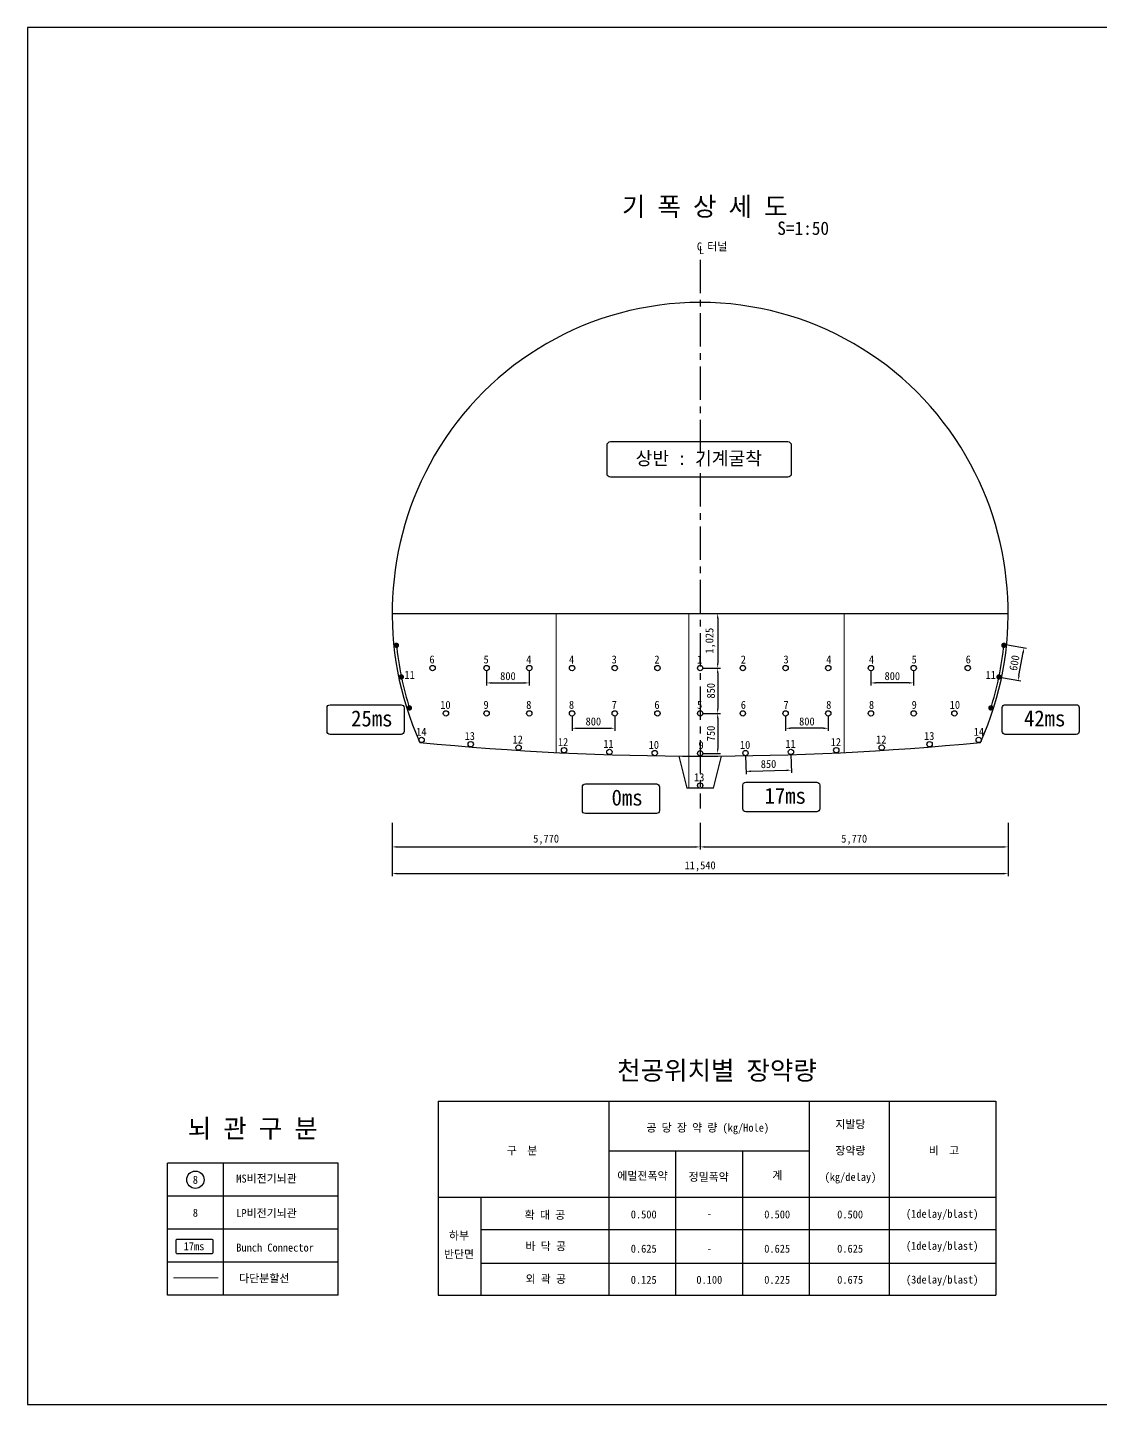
# Model space of a CAD drawing. Header units: millimetres. Extents: x 1250 to 41050, y 2900 to 31259.
# Drawn here: x 1250 to 21348, y 2900 to 28700 of the extents above; entities that cross this region are included whole.
import ezdxf
from ezdxf.enums import TextEntityAlignment as Align

# ---------------------------------------------------------------- set-up
doc = ezdxf.new("R2010")
doc.units = ezdxf.units.MM
doc.header["$LTSCALE"] = 500
doc.header["$PDMODE"] = 1
doc.linetypes.add('A-CENTR01', pattern=[2, 1.25, -0.25, 0.25, -0.25])
doc.linetypes.add('A-DASHD01', pattern=[0.75, 0.5, -0.25])
for name, color, linetype in [('CS-BLST', 4, 'Continuous'), ('CS-BLST-HIDL', 2, 'A-DASHD01'), ('CS-BLST-LIN3', 2, 'Continuous'), ('CS-BLST-TEX1', 6, 'Continuous'), ('CS-BLST-TEX2', 3, 'Continuous'), ('CS-CNTL', 1, 'A-CENTR01'), ('CS-DIMS', 1, 'Continuous'), ('CS-EXCV', 3, 'E-DIGLN01'), ('CS-TABL', 3, 'Continuous'), ('CS-TABL-LIN1', 4, 'Continuous'), ('CS-TABL-LIN2', 1, 'Continuous'), ('CS-TABL-TEX1', 6, 'Continuous'), ('CS-TABL-TEX2', 3, 'Continuous'), ('CS-TEX1', 6, 'Continuous'), ('CS-TEXT', 3, 'Continuous'), ('CX-PAPR', 2, 'Continuous')]:
    doc.layers.add(name, color=color, linetype=linetype)
doc.styles.get("Standard").update_dxf_attribs({"font": ''})
doc.styles.add('굴림체', font='')
doc.styles.get('Standard').set_extended_font_data('GulimChe')
doc.styles.get('굴림체').set_extended_font_data('GulimChe')
doc.linetypes.add('E-DIGLN01', pattern='A,0.9,-0.2,[19,kscals.shx,S=0.1,R=180,X=0,Y=0],0.9', length=2)
doc.dimstyles.new('DIM01-50', dxfattribs={"dimscale": 50, "dimtxt": 3, "dimasz": 1.8, "dimexe": 1, "dimexo": 1, "dimgap": 1, "dimtad": 1, "dimdec": 0, "dimzin": 9, "dimdsep": 46, "dimlunit": 6, "dimtxsty": '굴림체', "dimcen": 2.5, "dimclrt": 3, "dimadec": 4, "dimazin": 0, "dimtfac": 1, "dimtdec": 0, "dimtmove": 2, "dimatfit": 3, "dimfxl": 0, "dimtolj": 1, "dimtzin": 0, "dimarcsym": 0})

# ---------------------------------------------------------------- blocks, each defined once
blk = doc.blocks.new('*D4')
at = {"layer": 'CS-DIMS', "color": 0, "lineweight": -2, "transparency": 16777216}
for p, q in [((8079, 13797), (8079, 13297)), ((13849, 13797), (13849, 13297)), ((8169, 13347), (13759, 13347))]:
    blk.add_line(p, q, dxfattribs=at)
at = {"layer": 'CS-DIMS', "color": 0, "transparency": 16777216}
for points in [[(8169, 13362), (8169, 13332), (8079, 13347)], [(13759, 13362), (13759, 13332), (13849, 13347)]]:
    blk.add_solid(points, dxfattribs=at)
at = {"layer": 'Defpoints', "color": 0, "transparency": 16777216}
for p in [(8079, 13847), (13849, 13847), (13849, 13347)]:
    blk.add_point(p, dxfattribs=at)
at = {"layer": 'CS-DIMS', "color": 3, "transparency": 16777216, "insert": (10964, 13483), "char_height": 150, "attachment_point": 5, "style": '굴림체'}
blk.add_mtext('\\A1;5,770', dxfattribs=at)
blk = doc.blocks.new('*D5')
at = {"layer": 'CS-DIMS', "color": 0, "lineweight": -2, "transparency": 16777216}
for p, q in [((13849, 13797), (13849, 13297)), ((19620, 13797), (19620, 13297)), ((13939, 13347), (19530, 13347))]:
    blk.add_line(p, q, dxfattribs=at)
at = {"layer": 'CS-DIMS', "color": 0, "transparency": 16777216}
for points in [[(13939, 13362), (13939, 13332), (13849, 13347)], [(19530, 13362), (19530, 13332), (19620, 13347)]]:
    blk.add_solid(points, dxfattribs=at)
at = {"layer": 'Defpoints', "color": 0, "transparency": 16777216}
for p in [(13849, 13847), (19620, 13847), (19620, 13347)]:
    blk.add_point(p, dxfattribs=at)
at = {"layer": 'CS-DIMS', "color": 3, "transparency": 16777216, "insert": (16735, 13483), "char_height": 150, "attachment_point": 5, "style": '굴림체'}
blk.add_mtext('\\A1;5,770', dxfattribs=at)
blk = doc.blocks.new('*D6')
at = {"layer": 'CS-DIMS', "color": 0, "lineweight": -2, "transparency": 16777216}
for p, q in [((8079, 13297), (8079, 12797)), ((19620, 13297), (19620, 12797)), ((8169, 12847), (19530, 12847))]:
    blk.add_line(p, q, dxfattribs=at)
at = {"layer": 'CS-DIMS', "color": 0, "transparency": 16777216}
for points in [[(8169, 12862), (8169, 12832), (8079, 12847)], [(19530, 12862), (19530, 12832), (19620, 12847)]]:
    blk.add_solid(points, dxfattribs=at)
at = {"layer": 'Defpoints', "color": 0, "transparency": 16777216}
for p in [(8079, 13347), (19620, 13347), (19620, 12847)]:
    blk.add_point(p, dxfattribs=at)
at = {"layer": 'CS-DIMS', "color": 3, "transparency": 16777216, "insert": (13849, 12983), "char_height": 150, "attachment_point": 5, "style": '굴림체'}
blk.add_mtext('\\A1;11,540', dxfattribs=at)
blk = doc.blocks.new('*D7')
at = {"layer": 'CS-DIMS', "color": 0, "lineweight": -2, "transparency": 16777216}
for p, q in [((19606, 17133), (19965, 17068)), ((19822, 16556), (19900, 16989)), ((19496, 16523), (19855, 16458))]:
    blk.add_line(p, q, dxfattribs=at)
at = {"layer": 'CS-DIMS', "color": 0, "transparency": 16777216}
for points in [[(19885, 16991), (19915, 16986), (19916, 17077)], [(19807, 16558), (19837, 16553), (19806, 16467)]]:
    blk.add_solid(points, dxfattribs=at)
at = {"layer": 'Defpoints', "color": 0, "transparency": 16777216}
for p in [(19557, 17142), (19916, 17077), (19447, 16532)]:
    blk.add_point(p, dxfattribs=at)
at = {"layer": 'CS-DIMS', "color": 3, "transparency": 16777216, "insert": (19736, 16795), "char_height": 150, "attachment_point": 5, "rotation": 79.7842, "style": '굴림체'}
blk.add_mtext('\\A1;600', dxfattribs=at)
blk = doc.blocks.new('*D8')
at = {"layer": 'CS-DIMS', "color": 0, "lineweight": -2, "transparency": 16777216}
for p, q in [((14701, 15056), (14710, 14713)), ((15551, 15078), (15560, 14735)), ((14798, 14765), (15468, 14782))]:
    blk.add_line(p, q, dxfattribs=at)
at = {"layer": 'CS-DIMS', "color": 0, "transparency": 16777216}
for points in [[(14798, 14780), (14799, 14750), (14708, 14763)], [(15468, 14797), (15469, 14767), (15558, 14785)]]:
    blk.add_solid(points, dxfattribs=at)
at = {"layer": 'Defpoints', "color": 0, "transparency": 16777216}
for p in [(14699, 15106), (15549, 15128), (15558, 14785)]:
    blk.add_point(p, dxfattribs=at)
at = {"layer": 'CS-DIMS', "color": 3, "transparency": 16777216, "insert": (15130, 14900), "char_height": 150, "attachment_point": 5, "rotation": 1.495, "style": '굴림체'}
blk.add_mtext('\\A1;850', dxfattribs=at)
blk = doc.blocks.new('*D9')
at = {"layer": 'CS-DIMS', "color": 0, "lineweight": -2, "transparency": 16777216}
for p, q in [((11449, 15798), (11449, 15520)), ((12249, 15798), (12249, 15520)), ((11539, 15570), (12159, 15570))]:
    blk.add_line(p, q, dxfattribs=at)
at = {"layer": 'CS-DIMS', "color": 0, "transparency": 16777216}
for points in [[(11539, 15585), (11539, 15555), (11449, 15570)], [(12159, 15585), (12159, 15555), (12249, 15570)]]:
    blk.add_solid(points, dxfattribs=at)
at = {"layer": 'Defpoints', "color": 0, "transparency": 16777216}
for p in [(11449, 15848), (12249, 15848), (12249, 15570)]:
    blk.add_point(p, dxfattribs=at)
at = {"layer": 'CS-DIMS', "color": 3, "transparency": 16777216, "insert": (11849, 15697), "char_height": 150, "attachment_point": 5, "style": '굴림체'}
blk.add_mtext('\\A1;800', dxfattribs=at)
blk = doc.blocks.new('*D10')
at = {"layer": 'CS-DIMS', "color": 0, "lineweight": -2, "transparency": 16777216}
for p, q in [((13899, 15848), (14228, 15848)), ((14178, 15758), (14178, 15188)), ((13899, 15098), (14228, 15098))]:
    blk.add_line(p, q, dxfattribs=at)
at = {"layer": 'CS-DIMS', "color": 0, "transparency": 16777216}
for points in [[(14163, 15758), (14193, 15758), (14178, 15848)], [(14163, 15188), (14193, 15188), (14178, 15098)]]:
    blk.add_solid(points, dxfattribs=at)
at = {"layer": 'Defpoints', "color": 0, "transparency": 16777216}
for p in [(13849, 15848), (13849, 15098), (14178, 15098)]:
    blk.add_point(p, dxfattribs=at)
at = {"layer": 'CS-DIMS', "color": 3, "transparency": 16777216, "insert": (14051, 15473), "char_height": 150, "attachment_point": 5, "rotation": 90, "style": '굴림체'}
blk.add_mtext('\\A1;750', dxfattribs=at)
blk = doc.blocks.new('*D11')
at = {"layer": 'CS-DIMS', "color": 0, "lineweight": -2, "transparency": 16777216}
for p, q in [((13899, 16698), (14228, 16698)), ((14178, 16608), (14178, 15938)), ((13899, 15848), (14228, 15848))]:
    blk.add_line(p, q, dxfattribs=at)
at = {"layer": 'CS-DIMS', "color": 0, "transparency": 16777216}
for points in [[(14163, 16608), (14193, 16608), (14178, 16698)], [(14163, 15938), (14193, 15938), (14178, 15848)]]:
    blk.add_solid(points, dxfattribs=at)
at = {"layer": 'Defpoints', "color": 0, "transparency": 16777216}
for p in [(13849, 16698), (13849, 15848), (14178, 15848)]:
    blk.add_point(p, dxfattribs=at)
at = {"layer": 'CS-DIMS', "color": 3, "transparency": 16777216, "insert": (14051, 16273), "char_height": 150, "attachment_point": 5, "rotation": 90, "style": '굴림체'}
blk.add_mtext('\\A1;850', dxfattribs=at)
blk = doc.blocks.new('*D12')
at = {"layer": 'CS-DIMS', "color": 0, "lineweight": -2, "transparency": 16777216}
for p, q in [((13899, 17723), (14228, 17723)), ((14178, 17633), (14178, 16788)), ((13899, 16698), (14228, 16698))]:
    blk.add_line(p, q, dxfattribs=at)
at = {"layer": 'CS-DIMS', "color": 0, "transparency": 16777216}
for points in [[(14163, 17633), (14193, 17633), (14178, 17723)], [(14163, 16788), (14193, 16788), (14178, 16698)]]:
    blk.add_solid(points, dxfattribs=at)
at = {"layer": 'Defpoints', "color": 0, "transparency": 16777216}
for p in [(13849, 17723), (13849, 16698), (14178, 16698)]:
    blk.add_point(p, dxfattribs=at)
at = {"layer": 'CS-DIMS', "color": 3, "transparency": 16777216, "insert": (14042, 17211), "char_height": 150, "attachment_point": 5, "rotation": 90, "style": '굴림체'}
blk.add_mtext('\\A1;1,025', dxfattribs=at)
blk = doc.blocks.new('*D13')
at = {"layer": 'CS-DIMS', "color": 0, "lineweight": -2, "transparency": 16777216}
for p, q in [((9849, 16648), (9849, 16370)), ((10649, 16648), (10649, 16370)), ((9939, 16420), (10559, 16420))]:
    blk.add_line(p, q, dxfattribs=at)
at = {"layer": 'CS-DIMS', "color": 0, "transparency": 16777216}
for points in [[(9939, 16435), (9939, 16405), (9849, 16420)], [(10559, 16435), (10559, 16405), (10649, 16420)]]:
    blk.add_solid(points, dxfattribs=at)
at = {"layer": 'Defpoints', "color": 0, "transparency": 16777216}
for p in [(9849, 16698), (10649, 16698), (10649, 16420)]:
    blk.add_point(p, dxfattribs=at)
at = {"layer": 'CS-DIMS', "color": 3, "transparency": 16777216, "insert": (10249, 16547), "char_height": 150, "attachment_point": 5, "style": '굴림체'}
blk.add_mtext('\\A1;800', dxfattribs=at)
blk = doc.blocks.new('*D14')
at = {"layer": 'CS-DIMS', "color": 0, "lineweight": -2, "transparency": 16777216}
for p, q in [((15449, 15798), (15449, 15520)), ((16249, 15798), (16249, 15520)), ((16159, 15570), (15539, 15570))]:
    blk.add_line(p, q, dxfattribs=at)
at = {"layer": 'CS-DIMS', "color": 0, "transparency": 16777216}
for points in [[(15539, 15585), (15539, 15555), (15449, 15570)], [(16159, 15585), (16159, 15555), (16249, 15570)]]:
    blk.add_solid(points, dxfattribs=at)
at = {"layer": 'Defpoints', "color": 0, "transparency": 16777216}
for p in [(15449, 15848), (16249, 15848), (15449, 15570)]:
    blk.add_point(p, dxfattribs=at)
at = {"layer": 'CS-DIMS', "color": 3, "transparency": 16777216, "insert": (15849, 15697), "char_height": 150, "attachment_point": 5, "style": '굴림체'}
blk.add_mtext('\\A1;800', dxfattribs=at)
blk = doc.blocks.new('*D15')
at = {"layer": 'CS-DIMS', "color": 0, "lineweight": -2, "transparency": 16777216}
for p, q in [((17049, 16648), (17049, 16370)), ((17849, 16648), (17849, 16370)), ((17759, 16420), (17139, 16420))]:
    blk.add_line(p, q, dxfattribs=at)
at = {"layer": 'CS-DIMS', "color": 0, "transparency": 16777216}
for points in [[(17139, 16435), (17139, 16405), (17049, 16420)], [(17759, 16435), (17759, 16405), (17849, 16420)]]:
    blk.add_solid(points, dxfattribs=at)
at = {"layer": 'Defpoints', "color": 0, "transparency": 16777216}
for p in [(17049, 16698), (17849, 16698), (17049, 16420)]:
    blk.add_point(p, dxfattribs=at)
at = {"layer": 'CS-DIMS', "color": 3, "transparency": 16777216, "insert": (17449, 16547), "char_height": 150, "attachment_point": 5, "style": '굴림체'}
blk.add_mtext('\\A1;800', dxfattribs=at)

msp = doc.modelspace()

# ---------------------------------------------------------------- linework, layer by layer
at = {"layer": 'CS-BLST', "lineweight": 0, "const_width": 50}
for points in [[(8178.2, 17107.2, 1), (8142.1, 17141.9, 1)], [(19520.8, 17107.2, -1), (19556.9, 17141.9, -1)], [(8271.8, 16516.5, 1), (8232.3, 16547.3, 1)], [(19427.2, 16516.5, -1), (19466.7, 16547.3, -1)], [(8425.3, 15938.5, 1), (8383, 15965, 1)], [(19273.7, 15938.5, -1), (19316, 15965, -1)]]:
    msp.add_lwpolyline(points, format="xyb", close=True, dxfattribs=at)
at = {"layer": 'CS-BLST'}
for centre in [(8836.5, 16698.5), (9849.5, 16698.5), (10649.5, 16698.5), (11449.5, 16698.5), (12249.5, 16698.5), (13049.5, 16698.5), (13849.5, 16698.5), (14649.5, 16698.5), (15449.5, 16698.5), (16249.5, 16698.5), (17049.5, 16698.5), (17849.5, 16698.5), (18862.5, 16698.5), (9087.2, 15848.5), (9849.5, 15848.5), (10649.5, 15848.5), (11449.5, 15848.5), (12249.5, 15848.5), (13049.5, 15848.5), (13849.5, 15848.5), (14649.5, 15848.5), (15449.5, 15848.5), (16249.5, 15848.5), (17049.5, 15848.5), (17849.5, 15848.5), (18611.8, 15848.5), (8631.7, 15351.9), (9551, 15271.4), (10448.8, 15206.7), (17250.2, 15206.7), (18148, 15271.4), (19067.3, 15351.9), (11299.2, 15159.3), (12149.4, 15125.5), (12999.5, 15105.2), (13849.5, 15098.5), (14699.5, 15105.2), (15549.6, 15125.5), (16399.8, 15159.3), (13849.5, 14498.5)]:
    msp.add_circle(centre, 50, dxfattribs=at)
at = {"layer": 'CS-BLST-HIDL', "const_width": 20}
for points in [[(11149.9, 17723.5), (11149.9, 15116.1)], [(13637.5, 17723.5), (13637.5, 14448.5)], [(16549.1, 17723.5), (16549.1, 15116.1)]]:
    msp.add_lwpolyline(points, dxfattribs=at)
at = {"layer": 'CS-BLST-HIDL', "const_width": 20, "elevation": 0}
msp.add_lwpolyline([(3980, 5270.2), (4824.1, 5270.2)], dxfattribs=at)
at = {"layer": 'CS-BLST-LIN3', "flags": 128}
for points in [[(8157.6, 17149.4, 0.0534697), (8411.8, 15927.9)], [(19287.2, 15927.9, 0.0534697), (19541.4, 17149.4)]]:
    msp.add_lwpolyline(points, format="xyb", dxfattribs=at)
at = {"layer": 'CS-CNTL'}
msp.add_line((13849.5, 24350.2), (13849.5, 14069.2), dxfattribs=at)
at = {"layer": 'CS-EXCV'}
for q in [(14249.5, 15048.5), (13599.5, 14448.5)]:
    msp.add_line((14099.5, 14448.5), q, dxfattribs=at)
at = {"layer": 'CS-EXCV', "flags": 128}
msp.add_lwpolyline([(19101.1, 15304.9, 0.2410015), (18829.1, 20673.5, 0.5773503), (8869.9, 20673.5, 0.2410015), (8597.9, 15304.9)], format="xyb", dxfattribs=at)
for points in [[(8079.4, 17723.5), (19619.6, 17723.5)], [(13449.5, 15048.5), (13599.5, 14448.5)]]:
    msp.add_lwpolyline(points, dxfattribs=at)
at = {"layer": 'CS-EXCV'}
msp.add_arc((13849.5, 68945.7), 53897.2, 264.40837, 275.59163, dxfattribs=at)
at = {"layer": 'CS-TABL'}
for points in [[(12104.7, 20340.2), (12104.7, 20874.8, -0.4142136), (12170.5, 20940.6), (15490.8, 20940.6, -0.4142136), (15556.7, 20874.8), (15556.7, 20340.2, -0.4142136), (15490.8, 20274.4), (12170.5, 20274.4, -0.4142136)], [(6861.5, 15509.4), (6861.5, 15954.8, -0.4142136), (6916.4, 16009.7), (8248.1, 16009.7, -0.4142136), (8303, 15954.8), (8303, 15509.4, -0.4142136), (8248.1, 15454.5), (6916.4, 15454.5, -0.4142136)], [(19508.6, 15511), (19508.6, 15956.5, -0.4142136), (19563.5, 16011.3), (20895.2, 16011.3, -0.4142136), (20950, 15956.5), (20950, 15511, -0.4142136), (20895.2, 15456.1), (19563.5, 15456.1, -0.4142136)], [(11643.9, 14027.1), (11643.9, 14472.5, -0.4142136), (11698.8, 14527.4), (13030.4, 14527.4, -0.4142136), (13085.3, 14472.5), (13085.3, 14027.1, -0.4142136), (13030.4, 13972.2), (11698.8, 13972.2, -0.4142136)], [(14648.3, 14060.1), (14648.3, 14505.5, -0.4142136), (14703.1, 14560.4), (16034.8, 14560.4, -0.4142136), (16089.7, 14505.5), (16089.7, 14060.1, -0.4142136), (16034.8, 14005.2), (14703.1, 14005.2, -0.4142136)]]:
    msp.add_lwpolyline(points, format="xyb", close=True, dxfattribs=at)
at = {"layer": 'CS-TABL', "elevation": 0}
msp.add_lwpolyline([(4032.6, 5748.8), (4032.6, 5971.5, -0.4142136), (4060.1, 5998.9), (4693.4, 5998.9, -0.4142136), (4720.9, 5971.5), (4720.9, 5748.8, -0.4142136), (4693.4, 5721.3), (4060.1, 5721.3, -0.4142136)], format="xyb", close=True, dxfattribs=at)
at = {"layer": 'CS-TABL-LIN1'}
for p, q in [((8940.2, 8581.1, 0), (19390.2, 8581.1, 0)), ((8940.2, 8581.1, 0), (8940.2, 4948.8, 0)), ((12140.2, 8581.1, 0), (12140.2, 6781.1, 0)), ((12140.2, 8581.1, 0), (12140.2, 4948.8, 0)), ((19390.2, 8581.1, 0), (19390.2, 4948.8, 0)), ((7068.1, 7418.8, 0), (3870.6, 7418.8, 0)), ((3870.6, 4948.8, 0), (3870.6, 7418.8, 0)), ((7068.1, 4948.8, 0), (7068.1, 7418.8, 0)), ((8940.2, 6781.1, 0), (19390.2, 6781.1, 0)), ((7068.1, 4948.8, 0), (3870.6, 4948.8, 0)), ((8940.2, 4948.8, 0), (19390.2, 4948.8, 0))]:
    msp.add_line(p, q, dxfattribs=at)
at = {"layer": 'CS-TABL-LIN2'}
for p, q in [((15890.2, 8581.1, 0), (15890.2, 4948.8, 0)), ((17390.2, 8581.1, 0), (17390.2, 4948.8, 0)), ((12140.2, 7652, 0), (15890.2, 7652, 0)), ((13390.2, 7652, 0), (13390.2, 4948.8, 0)), ((14640.2, 7652, 0), (14640.2, 4948.8, 0)), ((4917.8, 4948.8, 0), (4917.8, 7418.8, 0)), ((7068.1, 6801.3, 0), (3870.6, 6801.3, 0)), ((9740.2, 6781.1, 0), (9740.2, 4948.8, 0)), ((7068.1, 6183.8, 0), (3870.6, 6183.8, 0)), ((9740.2, 6181.1, 0), (19390.2, 6181.1, 0)), ((7068.1, 5566.3, 0), (3870.6, 5566.3, 0)), ((9740.2, 5548.8, 0), (19390.2, 5548.8, 0))]:
    msp.add_line(p, q, dxfattribs=at)
at = {"layer": 'CS-TEXT'}
msp.add_circle((4394.2, 7110.1, 0), 162.6, dxfattribs=at)
at = {"layer": 'CX-PAPR'}
msp.add_lwpolyline([(1250, 2900), (41050, 2900), (41050, 28700), (1250, 28700)], close=True, dxfattribs=at)

# ---------------------------------------------------------------- texts
at = {"layer": 'CS-BLST-TEX1', "style": '굴림체'}
for s, p in [('  25ms', (7504.4, 15754.6)), ('  42ms', (20108.9, 15756.3)), ('  0ms', (12286.7, 14272.3)), ('  17ms', (15248.6, 14305.3))]:
    msp.add_text(s, height=300, dxfattribs=at).set_placement(p, align=Align.MIDDLE_CENTER)
at = {"layer": 'CS-BLST-TEX2', "style": '굴림체'}
for s, p in [('6', (8826.9, 16858.6)), ('5', (9839.9, 16858.6)), ('4', (10639.9, 16858.6)), ('4', (11439.9, 16858.6)), ('3', (12239.9, 16858.6)), ('2', (13039.9, 16858.6)), ('1', (13839.9, 16858.6)), ('2', (14659.1, 16858.6)), ('3', (15459.1, 16858.6)), ('4', (16259.1, 16858.6)), ('4', (17059.1, 16858.6)), ('5', (17859.1, 16858.6)), ('6', (18872.1, 16858.6)), ('11', (8406.5, 16570.2)), ('11', (19292.5, 16570.2)), ('10', (9077.7, 16007.8)), ('9', (9839.9, 16007.8)), ('8', (10639.9, 16007.8)), ('8', (11439.9, 16008.6)), ('7', (12239.9, 16007.8)), ('6', (13039.9, 16007.8)), ('5', (13839.9, 16007.8)), ('6', (14659.1, 16007.8)), ('7', (15459.1, 16007.8)), ('8', (16259.1, 16008.6)), ('8', (17059.1, 16007.8)), ('9', (17859.1, 16007.8)), ('10', (18621.3, 16007.8)), ('13', (18140.2, 15424.3, 0)), ('14', (19071.5, 15505.1, 0)), ('9', (13867, 15251.4, 0)), ('10', (14691.7, 15258.1, 0)), ('11', (15541.8, 15278.4, 0)), ('12', (16392, 15312.2, 0)), ('12', (17242.4, 15359.6, 0))]:
    msp.add_text(s, height=150, rotation=360, dxfattribs=at).set_placement(p, align=Align.MIDDLE)
for s, p in [('14', (8627.5, 15505.1, 0)), ('13', (9533.6, 15424.3, 0)), ('12', (10431.4, 15359.6, 0)), ('12', (11281.8, 15312.2, 0)), ('11', (12132, 15278.4, 0)), ('10', (12982, 15258.1, 0)), ('13', (13832, 14651.4, 0))]:
    msp.add_text(s, height=150, dxfattribs=at).set_placement(p, align=Align.MIDDLE)
at = {"layer": 'CS-TABL-TEX1'}
for s, p in [('공 당 장 약 량 (kg/Hole)', (13991.6, 8010.8, 0)), ('지발당', (16665, 8074.5, 0)), ('구  분', (10513.8, 7581.8, 0)), ('장약량', (16665, 7581.8, 0)), ('비  고', (18416.9, 7581.8, 0)), ('에멀젼폭약', (12768.8, 7109.2, 0)), ('정밀폭약', (14008.7, 7089.1, 0)), ('계', (15294.1, 7117.7, 0)), ('(kg/delay)', (16665, 7089.1, 0)), ('확 대 공', (10942.5, 6376.1, 0)), ('하부', (9332.5, 5988.3, 0)), ('바 닥 공', (10957.7, 5789.8, 0)), ('반단면', (9332.5, 5641.8, 0))]:
    msp.add_text(s, height=150, dxfattribs=at).set_placement(p, align=Align.CENTER)
at = {"layer": 'CS-TABL-TEX2', "style": '굴림체'}
for s, p in [('0.500', (12792.4, 6386.3, 0)), ('-', (14021.1, 6397.9, 0)), ('0.500', (15292.4, 6386.3, 0)), ('0.500', (16658.6, 6385.4, 0)), ('(1delay/blast)', (18383.3, 6397.8, 0)), ('(1delay/blast)', (18383.3, 5797.8, 0)), ('0.625', (12792.4, 5744.3, 0)), ('-', (14021.1, 5744.3, 0)), ('0.625', (15292.4, 5744.3, 0)), ('0.625', (16658.6, 5744.3, 0)), ('외 곽 공', (10957.7, 5176.3, 0)), ('0.125', (12792.4, 5161.3, 0)), ('0.100', (14021.1, 5161.3, 0)), ('0.225', (15292.4, 5161.3, 0)), ('0.675', (16658.6, 5161.3, 0)), ('(3delay/blast)', (18383.3, 5165.5, 0))]:
    msp.add_text(s, height=150, dxfattribs=at).set_placement(p, align=Align.CENTER)
at = {"layer": 'CS-TEX1', "style": '굴림체'}
for s, height, p in [('기 폭 상 세 도', 350, (13935.1, 25349.6)), ('상반 : 기계굴착', 250, (13823.7, 20631.9)), ('천공위치별 장약량', 350, (14165.2, 9161.5, 0)), ('뇌 관 구 분', 350, (5469.3, 8076.2, 0))]:
    msp.add_text(s, height=height, dxfattribs=at).set_placement(p, align=Align.MIDDLE)
at = {"layer": 'CS-TEXT', "style": '굴림체'}
for s, height, p in [('S=1:50', 250, (15294.6, 24814.8)), ('C 터널', 150, (13788.2, 24522.8)), ('L', 150, (13825.6, 24455.3)), ('MS비전기뇌관', 150, (5159.7, 7057.2, 0)), ('LP비전기뇌관', 150, (5159.8, 6410.5, 0)), ('Bunch Connector', 150, (5159.8, 5764.6, 0))]:
    msp.add_text(s, height=height, dxfattribs=at).set_placement(p)
for p in [(4394.2, 7110.1, 0), (4394.2, 6492.6, 0)]:
    msp.add_text('8', height=150, dxfattribs=at).set_placement(p, align=Align.MIDDLE_CENTER)
msp.add_text('17ms', height=150, dxfattribs=at).set_placement((4368.6, 5863.2, 0), align=Align.MIDDLE)
msp.add_text('다단분할선', height=150, dxfattribs=at).set_placement((5685.1, 5188.1, 0), align=Align.CENTER)

# ---------------------------------------------------------------- dimensions: what is measured, and where the dimension line sits
at = {"layer": 'CS-DIMS'}
for base, p1, p2, angle, picture, middle in [((14178, 16698.5), (13849.5, 17723.5), (13849.5, 16698.5), 90, '*D12', (14041.8, 17211)), ((14178, 15848.5), (13849.5, 16698.5), (13849.5, 15848.5), 90, '*D11', (14051.3, 16273.5)), ((17049.5, 16419.9), (17849.5, 16698.5), (17049.5, 16698.5), 180, '*D15', (17449.5, 16546.6)), ((14178, 15098.5), (13849.5, 15848.5), (13849.5, 15098.5), 90, '*D10', (14051.1, 15473.5)), ((15449.5, 15569.9), (16249.5, 15848.5), (15449.5, 15848.5), 180, '*D14', (15849.5, 15696.6))]:
    dim = msp.add_linear_dim(base=base, p1=p1, p2=p2, angle=angle, dimstyle='DIM01-50', dxfattribs=at)
    dim.commit()
    dim.dimension.update_dxf_attribs({"geometry": picture, "text_midpoint": middle})
for p1, p2, distance, text, picture, middle in [((19447, 16531.9), (19556.9, 17141.9), -364.9, '600', '*D7', (19736.4, 16794.6)), ((14699.5, 15105.9), (15549.5, 15128.1), -343.4, '850', '*D8', (15130.2, 14900.3))]:
    dim = msp.add_aligned_dim(p1=p1, p2=p2, distance=distance, text=text, dimstyle='DIM01-50', dxfattribs=at)
    dim.commit()
    dim.dimension.update_dxf_attribs({"geometry": picture, "text_midpoint": middle})
for base, p1, p2, picture, middle in [((10649.5, 16419.9), (9849.5, 16698.5), (10649.5, 16698.5), '*D13', (10249.5, 16546.6)), ((12249.5, 15569.9), (11449.5, 15848.5), (12249.5, 15848.5), '*D9', (11849.5, 15696.6)), ((13849.5, 13347), (8079.4, 13847), (13849.5, 13847), '*D4', (10964.5, 13483.1)), ((19619.6, 13347), (13849.5, 13847), (19619.6, 13847), '*D5', (16734.5, 13483.1)), ((19619.6, 12847), (8079.4, 13347), (19619.6, 13347), '*D6', (13849.5, 12983.2))]:
    dim = msp.add_linear_dim(base=base, p1=p1, p2=p2, dimstyle='DIM01-50', dxfattribs=at)
    dim.commit()
    dim.dimension.update_dxf_attribs({"geometry": picture, "text_midpoint": middle})

doc.saveas('drawing.dxf')
